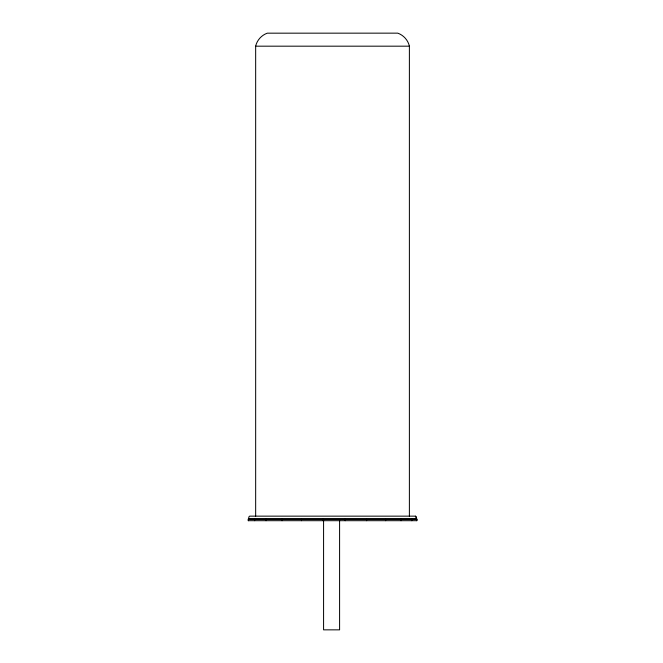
<?xml version="1.0" encoding="UTF-8"?>
<svg xmlns="http://www.w3.org/2000/svg" width="663" height="663" viewBox="0 0 663 663"><rect width="100%" height="100%" fill="white"/><g stroke="black" fill="none" stroke-linecap="round" stroke-linejoin="round"><path stroke-width="0.99" d="M415.328 519.096L415.577 518.93A1.666 1.657 -90 0 0 415.394 516.154L249.653 516.145A1.666 1.657 -90 0 0 249.404 518.93L249.653 519.096M415.394 519.096L415.643 518.93A1.674 1.674 0 0 0 415.328 516.154M255.661 516.145L255.661 46.178L409.386 46.178L409.386 516.145M249.404 518.93L415.643 518.93M416.787 519.096L416.787 520.695M411.789 519.096L411.789 520.695M401.032 519.096L401.032 520.695M385.617 519.096L385.617 520.695M366.598 519.096L366.598 520.695M345.249 519.096L345.249 520.695M339.589 520.082L339.589 629.85L323.577 629.85L323.577 520.082M323.047 519.096L323.047 520.695M301.491 519.096L301.491 520.695M282.057 519.096L282.057 520.695M266.062 519.096L266.062 520.695M254.609 519.096L254.609 520.695M248.468 519.096L248.468 520.695M255.636 46.17A18.365 18.224 -90 0 1 267.288 33.175L397.767 33.15A18.365 18.224 -90 0 1 409.411 46.17M416.853 519.096L248.194 519.096L248.194 520.695L416.853 520.695L416.853 519.096"/></g></svg>
